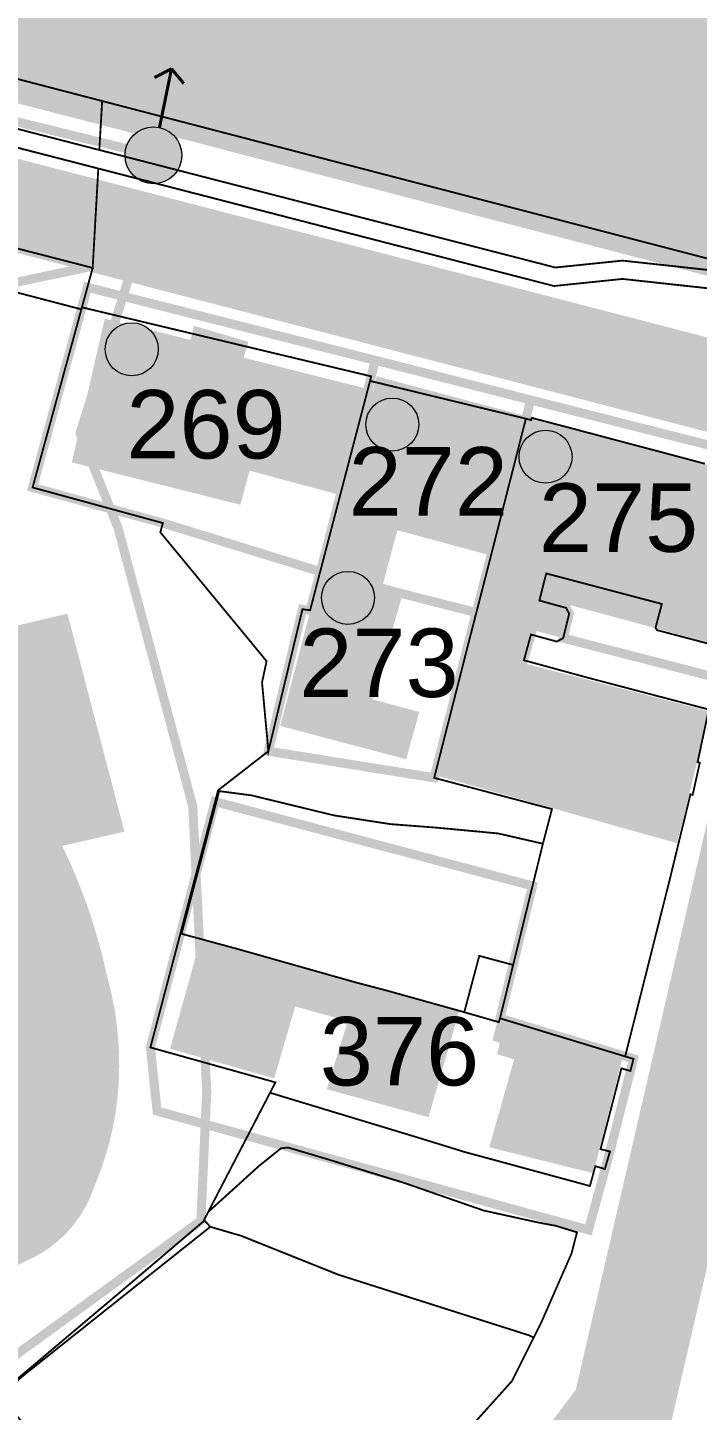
# Model space of a CAD drawing. Header units: millimetres. Extents: x 21689 to 31331, y 37531 to 43751.
# Drawn here: x 25753.2 to 25826.6, y 42416.8 to 42568.4 of the extents above; entities that cross this region are included whole.
import ezdxf

# ---------------------------------------------------------------- set-up
doc = ezdxf.new("R2010")
doc.units = ezdxf.units.MM
doc.linetypes.add('g5_084', pattern=[0.4, 0.2, -0.2])
doc.layers.add('0.1 ОКН', color=1, linetype='Continuous', lineweight=9, transparency=0.4)
doc.layers.add('00 Дороги', color=252, linetype='Continuous', lineweight=9, transparency=0.2)
for name, color, linetype, lineweight in [('0.15 - Видовые раскрытия', 22, 'Continuous', 9), ('00 границы ОКН', 1, 'Continuous', 40), ('00 номер ОКН', 7, 'Continuous', 15), ('00 Разраб границы', 5, 'g5_084', 50), ('CONTUR', 150, 'Continuous', 9)]:
    doc.layers.add(name, color=color, linetype=linetype, lineweight=lineweight)
doc.layers.add('00 Парки и скверы', color=7, linetype='Continuous', lineweight=9, true_color=0x00a945, transparency=0.5)
doc.layers.add('25. ценная историческая застройка сов пер', color=7, linetype='Continuous', lineweight=0, true_color=0x19df16)
doc.styles.get("Standard").update_dxf_attribs({"font": 'arial.ttf'})
doc.linetypes.add('474_2', pattern='A,1,-0.5,[222,geobl2.shx,S=0.1,R=0,X=0,Y=0],-0.5,3', length=5)

# ---------------------------------------------------------------- blocks, each defined once
blk = doc.blocks.new('участки все')
at = {"layer": 'CONTUR', "const_width": 0.2}
for points in [[(2955.285921220002, 4895.87954075), (2931.675092470003, 4898.45107102998), (2924.16316199, 4897.67608048), (2835.283182399999, 4920.587134689995), (2822.490420370003, 4913.882947519982), (2644.161710110002, 4715.52151893), (2550.021326910002, 4584.27161584), (2546.830171450001, 4563.950279499979), (2549.00315425, 4552.386900379999), (2557.49452231, 4530.91669157998), (2561.641912950003, 4520.29309349), (2579.64324071, 4462.236942269999)], [(2574.075201240001, 4473.472295149993), (2559.704693500003, 4519.822748089995), (2555.557302830002, 4530.446346239994), (2547.07577938, 4551.906404309979), (2544.80940102, 4563.90121751), (2548.063556199999, 4585.071597509981), (2642.549833470002, 4716.706208809999), (2821.456988910002, 4915.618785929997), (2835.035545140003, 4922.700944959979), (2924.314209730001, 4899.703785199999), (2931.675867919999, 4900.461076399995), (2953.78917855, 4898.05247605998)], [(2713.00059901, 4800.968331549993), (2752.867540720003, 4843.198315669993), (2752.96333735, 4843.576852349994), (2753.118508150001, 4843.914479579995), (2753.261691210002, 4844.122289189996), (2753.475317730001, 4844.359020489996), (2753.61742925, 4844.496845869995), (2753.920729330002, 4844.712203999996), (2792.024911570003, 4888.069179039994), (2791.798024980002, 4888.272654739994), (2800.633173580001, 4897.747463429994), (2805.025064680001, 4902.440260459996), (2820.330315470001, 4917.796055909996), (2824.750152000001, 4921.048411839998), (2831.2293708, 4924.259235749996), (2837.273270940001, 4925.816710219995), (2845.030755100001, 4925.647932419997), (2874.613225249999, 4917.954922479999), (2874.301074030001, 4912.589655069998), (2835.035545140003, 4922.700944959994), (2821.456988910002, 4915.618785929997), (2642.549833470002, 4716.706208809999)], [(2644.161710110002, 4715.52151893), (2822.490420370003, 4913.882947519996), (2835.283182400002, 4920.587134689995), (2874.189864100001, 4910.551340039994), (2873.57311044, 4899.660688219999), (2858.641907010002, 4903.509335459996), (2852.592870470002, 4904.881965109998), (2846.10122534, 4905.431364409997), (2841.065777650001, 4905.078459729993), (2839.128865250001, 4904.628112089995), (2833.456613300001, 4902.524942129996), (2828.134330010002, 4899.76640791), (2823.25230127, 4896.371127179998), (2813.932362970001, 4886.583738909998), (2802.294104830002, 4873.641818009994), (2791.969589060001, 4862.24979545), (2779.81379222, 4848.815792719994), (2778.634459880002, 4847.553838149994), (2773.022786609999, 4841.569704649999), (2697.399618570002, 4757.806800229999)], [(2940.724986410001, 4878.192333709994), (2935.22735764, 4879.656520859993), (2931.25341329, 4880.707375239996), (2925.745786660002, 4882.171715529999), (2921.72185351, 4883.223335349998), (2921.65819319, 4882.984308009996), (2921.08046723, 4883.133154899995), (2903.993733080002, 4887.274807149995), (2904.121359880002, 4887.772857349999), (2872.39692508, 4895.338659219997), (2873.57311044, 4899.660688219999), (2874.189864100001, 4910.551340039994), (2874.189864100001, 4910.551340039994), (2924.16316199, 4897.67608048), (2931.675092470003, 4898.451071029995), (2950.054452460001, 4896.439645169994)], [(2857.213941030001, 4899.071160319996), (2872.333570900002, 4895.119627329979), (2866.984525120002, 4875.591356479999), (2881.274954460001, 4871.69252087998), (2880.98955459, 4870.686881899979), (2892.643333080003, 4856.558327759994), (2892.14746384, 4854.215899699993), (2892.84216729, 4846.685197779982), (2887.32650286, 4842.399610839995), (2879.904874740001, 4814.212997909999), (2893.616353550002, 4810.383029539997), (2885.692658980002, 4795.12421586), (2877.495954350001, 4788.15965378999), (2863.089656190001, 4776.000119979995)], [(2942.736471120003, 4858.041363529999), (2935.47567123, 4859.952550169997), (2935.299538810003, 4860.205249099999), (2935.989651290001, 4862.824705189996), (2923.31074502, 4866.168861099999), (2922.56528608, 4863.20024934), (2925.48299067, 4862.395569349996), (2925.83341861, 4861.770198569982), (2925.172227800002, 4859.080298969995), (2924.47641359, 4858.700949339996), (2921.638231699999, 4859.474411459982), (2920.865075740003, 4856.656225029983), (2927.63675193, 4854.802527869979), (2941.142562250003, 4851.255709899982), (2939.91403521, 4845.474470449983), (2940.153062550002, 4845.41081016), (2939.369191360001, 4841.892781909999), (2939.13016402, 4841.956442199997), (2937.742897849999, 4836.25763385), (2936.889042549999, 4832.74067711), (2931.970209800002, 4813.225821909997), (2918.244094540001, 4817.406017149995), (2919.68364535, 4823.2540266), (2922.947158180003, 4836.544173379982), (2923.818100570003, 4839.870866989979), (2923.945268070001, 4840.33892396), (2911.027640020002, 4843.76673500998), (2914.708973300003, 4858.220494699999), (2917.36730292, 4868.55988198), (2921.08046723, 4883.133154899981), (2921.08046723, 4883.133154899981), (2921.65819319, 4882.984308009996), (2921.72185351, 4883.223335349998), (2925.745786660002, 4882.171715529999), (2931.25341329, 4880.707375239996), (2935.22735764, 4879.656520859979), (2940.724986410001, 4878.19233370998)]]:
    blk.add_lwpolyline(points, dxfattribs=at)
for points in [[(2982.27589773, 5012.117276139979), (2982.863008970002, 5011.928285039998), (2983.71383543, 5002.185175339997), (2955.285921220002, 4895.87954075), (2931.675092470003, 4898.45107102998), (2924.16316199, 4897.67608048), (2835.283182399999, 4920.587134689995), (2822.490420370003, 4913.882947519982), (2644.161710110002, 4715.52151893), (2550.021326910002, 4584.27161584), (2546.830171450001, 4563.950279499979), (2545.31810171, 4561.203403429994), (2544.80940102, 4563.90121751), (2548.063556199999, 4585.071597509981), (2642.549833470002, 4716.706208809999), (2821.456988910002, 4915.618785929997), (2835.035545140003, 4922.700944959979), (2924.314209730001, 4899.703785199999), (2931.675867919999, 4900.461076399995), (2953.78917855, 4898.05247605998), (2981.686284130003, 5002.346221339998), (2981.129245400003, 5007.76479620998), (2982.27589773, 5012.117276139979)], [(2816.298911760001, 4953.628099409994), (2874.15884235, 4996.04256116), (2889.415377429999, 4991.888926559979), (2891.368658769999, 4991.449015339997), (2907.861086290002, 4987.026455579995), (2923.252489350001, 4983.190759389996), (2943.352358460001, 4977.292952949996), (2951.630324920003, 4975.19618839), (2961.808215749999, 4972.440327959979), (2963.054718710002, 4972.211240409983), (2963.671976310001, 4972.031787859982), (2963.704112650001, 4972.171296989996), (2969.797165830001, 4970.407989359999), (2952.77113311, 4906.01813136998), (2941.407803820002, 4900.582070479999), (2845.030755100001, 4925.647932419997), (2845.84370198, 4929.105515659983), (2824.172807199997, 4945.387467179979), (2816.298911760001, 4953.628099409994)], [(2874.613225249999, 4917.954922479999), (2941.407803820002, 4900.582070479999), (2952.77113311, 4906.018131369994), (2950.614489120002, 4898.401087109996), (2931.675867919999, 4900.461076399995), (2924.314209730001, 4899.703785199999), (2874.301074030001, 4912.589655069998), (2874.613225249999, 4917.954922479999)], [(2782.190728410002, 4832.939257299979), (2840.691946210001, 4897.644118019998), (2841.914943380001, 4899.14540578999), (2843.56493506, 4900.450154049999), (2845.465224179999, 4901.121064389998), (2848.57850263, 4901.333398449984), (2872.333570900002, 4895.119627329979), (2873.57311044, 4899.660688219999), (2858.641907010002, 4903.509335459996), (2852.592870470002, 4904.881965109998), (2846.10122534, 4905.431364409997), (2841.065777650001, 4905.078459729979), (2839.128865250001, 4904.628112090002), (2833.456613300001, 4902.524942129981), (2828.134330010002, 4899.76640791), (2823.25230127, 4896.371127179998), (2813.932362970001, 4886.583738909998), (2802.294104830002, 4873.641818009994), (2791.969589060001, 4862.24979545), (2779.81379222, 4848.815792719979), (2778.634459880002, 4847.553838149979), (2773.022786609999, 4841.569704649999), (2782.190728410002, 4832.939257299979)], [(2872.333570900002, 4895.119627329979), (2872.39692508, 4895.338659219997), (2904.121359880002, 4887.772857349999), (2897.418763000001, 4862.135259379982), (2896.580483370002, 4862.248095279981), (2892.84216729, 4846.685197779982), (2892.14746384, 4854.215899699993), (2892.643333080003, 4856.558327759994), (2880.98955459, 4870.686881899979), (2881.274954460001, 4871.69252087998), (2866.984525120002, 4875.591356479999), (2872.333570900002, 4895.119627329979)], [(2883.315646130002, 4826.670884219995), (2886.956576600001, 4840.445257799998), (2887.44509809, 4842.307794239983), (2890.938185090003, 4841.854307719994), (2900.05443298, 4839.644709929998), (2906.239868870001, 4838.689996649999), (2911.313976699999, 4838.302303789991), (2918.03434428, 4837.669402989995), (2922.947158180003, 4836.544173379982), (2919.68364535, 4823.2540266), (2915.968876630002, 4824.250911749979), (2914.324319430001, 4818.076038269995), (2905.910209879999, 4820.424886289991), (2902.31464855, 4821.369945829996), (2889.420382780001, 4825.017400619981), (2883.435159820001, 4826.639054069994), (2883.315646130002, 4826.670884219995)], [(2883.19613244, 4826.702714359999), (2889.420382780001, 4825.017400619981), (2902.31464855, 4821.369945829996), (2905.910209879999, 4820.424886289991), (2914.324319430001, 4818.076038269995), (2918.1076947, 4816.98810196), (2918.244094540001, 4817.406017149995), (2931.970209800002, 4813.225821909997), (2932.886175160002, 4812.96179538998), (2932.545888340002, 4811.636994139997), (2931.560091859999, 4811.912089929996), (2929.274646150003, 4803.06700631998), (2930.300586680001, 4802.801295990001), (2929.741315859999, 4800.889842529999), (2928.695992140001, 4801.195849979995), (2928.483944330001, 4800.40908986998), (2928.102748130001, 4799.024914439979), (2927.993232190001, 4799.05659149), (2914.210392610003, 4802.797650979999), (2912.68762642, 4803.270969949997), (2909.65193869, 4804.207457079996), (2907.054008560001, 4804.997240499993), (2893.028878500001, 4809.242014419979), (2893.616353550002, 4810.383029539997), (2879.904874740001, 4814.212997909999), (2883.19613244, 4826.702714359999)], [(2894.99702739, 4803.241828319995), (2899.088496000004, 4802.02917384998), (2899.576242340001, 4801.881704749998), (2907.62829035, 4799.398399409984), (2912.999823870003, 4797.53614051998), (2916.421596650001, 4796.343739949982), (2919.10257019, 4795.752686849999), (2922.54107598, 4795.000033899982), (2924.355919720001, 4794.662244179999), (2926.684982250001, 4793.946578089999), (2926.078985190001, 4791.59583624998), (2925.903053640002, 4791.20852658998), (2922.81519619, 4784.165743809979), (2921.928143010002, 4782.399310159999), (2921.422085030001, 4782.657060539997), (2900.533567040002, 4789.296938439998), (2889.898589930002, 4793.549805799979), (2886.473908470001, 4794.552249299995), (2885.79523869, 4795.292646739996), (2886.24891617, 4796.185708309997), (2886.48207885, 4796.392140179996), (2891.846504180001, 4801.250048329995), (2894.225670430002, 4803.153637709998), (2894.99702739, 4803.241828319995)], [(2863.430651000002, 4776.064899639998), (2865.883016070002, 4778.177370409998), (2881.290772340002, 4790.431571709996), (2886.473908470001, 4794.552249299995), (2889.898589930002, 4793.549805799979), (2900.533567040002, 4789.296938439998), (2921.422085030001, 4782.657060539997), (2921.928143010002, 4782.399310159999), (2919.555339390001, 4777.645598869996), (2904.986917419999, 4761.428513239982), (2900.566518760003, 4757.486158869993), (2887.420349340002, 4745.987336939979), (2878.91966403, 4756.397579209995), (2874.178723880003, 4762.870222989979), (2867.318271550001, 4771.33533573), (2863.430651000002, 4776.064899639998)]]:
    blk.add_lwpolyline(points, close=True, dxfattribs=at)
blk = doc.blocks.new('трасса вид раскр')
at = {"layer": '0.15 - Видовые раскрытия', "transparency": 33554687}
h = blk.add_hatch(color=256, dxfattribs=at)
h.dxf.hatch_style = 1
h.paths.add_polyline_path([(-2.77140992528075, -1.425612994971743, 1), (2.771409925364424, 1.42561299490626, 1)])
at = {"layer": '0.15 - Видовые раскрытия', "lineweight": 40}
for p, q in [((1.417292102341889, -2.775690191636386), (4.422765248844371, -8.61836849082465)), ((4.422765248844371, -8.61836849082465), (5.300357803174848, -6.70244308567635)), ((4.422765248844371, -8.61836849082465), (2.353760143574618, -8.218172634020448))]:
    blk.add_line(p, q, dxfattribs=at)
at = {"layer": '0.15 - Видовые раскрытия'}
blk.add_circle((0, 0), 3.116582324510425, dxfattribs=at)

msp = doc.modelspace()

# ---------------------------------------------------------------- hatches: boundary and pattern name
at = {"layer": '0.1 ОКН', "transparency": 33554585}
h = msp.add_hatch(color=1, dxfattribs=at)
h.dxf.hatch_style = 1
h.paths.add_polyline_path([(25771.04100898661, 42534.12485909457), (25761.63988060491, 42536.45894072569), (25758.02574001764, 42520.70322024633), (25776.51612418308, 42516.05496532876), (25777.52483758027, 42519.7978094529), (25787.48162000045, 42517.11441161772), (25790.50808939093, 42528.74534219532), (25776.88779009523, 42532.17828259086), (25777.398078552, 42533.92596924135), (25771.42021053388, 42535.67365589183)])
at = {"layer": '0.1 ОКН', "transparency": 33554687}
h = msp.add_hatch(color=2, dxfattribs=at)
h.dxf.hatch_style = 1
edge = h.paths.add_edge_path()
edge.add_arc((25764.60090674116, 42533.09877220017), 2.906288479469367, 0, 360)
at = {"layer": '0.1 ОКН', "transparency": 33554585}
h = msp.add_hatch(color=1, dxfattribs=at)
h.dxf.hatch_style = 1
edge = h.paths.add_edge_path()
edge.add_line((25785.29918651, 42508.72716921), (25790.50808939093, 42528.74534219532))
edge.add_line((25790.50808939093, 42528.74534219532), (25791.06104117151, 42528.60597297419))
edge.add_line((25791.06104117151, 42528.60597297419), (25791.47308414949, 42530.14001735346))
edge.add_line((25791.47308414949, 42530.14001735346), (25807.89502001465, 42525.75861028245))
edge.add_line((25807.89502001465, 42525.75861028245), (25830.28919789023, 42519.72327819471))
edge.add_arc((25829.12872268754, 42516.08816115469), 3.815858827409252, -20.763614508058197, 72.29483080080502, ccw=False)
edge.add_line((25832.6967452899, 42514.73538870533), (25828.9080587242, 42500.67741813575))
edge.add_line((25828.9080587242, 42500.67741813575), (25809.40484137851, 42505.93362330276))
edge.add_line((25809.40484137851, 42505.93362330276), (25810.11881361447, 42508.84294676041))
edge.add_line((25810.11881361447, 42508.84294676041), (25803.9960256623, 42510.49306576901))
edge.add_line((25803.9960256623, 42510.49306576901), (25793.73933591709, 42513.25728998287))
edge.add_line((25793.73933591709, 42513.25728998287), (25792.03082627688, 42506.91784283589))
edge.add_line((25792.03082627688, 42506.91784283589), (25794.32174053975, 42506.30043109442))
edge.add_line((25794.32174053975, 42506.30043109442), (25790.9889277886, 42494.73394025113))
edge.add_line((25790.9889277886, 42494.73394025113), (25796.1351686424, 42493.3510707187))
edge.add_line((25796.1351686424, 42493.3510707187), (25794.70319316946, 42488.15817360039))
edge.add_line((25794.70319316946, 42488.15817360039), (25780.89021484786, 42491.81270768553))
edge.add_line((25780.89021484786, 42491.81270768553), (25785.29918651, 42508.72716921))
at = {"layer": '0.1 ОКН', "transparency": 33554687}
h = msp.add_hatch(color=2, dxfattribs=at)
h.dxf.hatch_style = 1
edge = h.paths.add_edge_path()
edge.add_arc((25793.17991934215, 42524.85012206501), 2.906288479469367, 0, 360)
h = msp.add_hatch(color=2, dxfattribs=at)
h.dxf.hatch_style = 1
edge = h.paths.add_edge_path()
edge.add_arc((25809.98521224517, 42521.32683451351), 2.906288479469367, 0, 360)
h = msp.add_hatch(color=2, dxfattribs=at)
h.dxf.hatch_style = 1
edge = h.paths.add_edge_path()
edge.add_arc((25788.31573105712, 42505.8491186944), 2.906288479469367, 0, 360)
at = {"layer": '0.1 ОКН', "transparency": 33554585}
h = msp.add_hatch(color=1, dxfattribs=at)
h.dxf.hatch_style = 1
edge = h.paths.add_edge_path()
edge.add_line((25757.54889672491, 42504.12646056568), (25699.48292802431, 42490.24502284965))
edge.add_line((25699.48292802431, 42490.24502284965), (25702.67973249865, 42475.49851247785))
edge.add_line((25702.67973249865, 42475.49851247785), (25699.02624550805, 42475.13327083713))
edge.add_line((25699.02624550805, 42475.13327083713), (25698.47821037221, 42465.27183287509))
edge.add_line((25698.47821037221, 42465.27183287509), (25722.73885345168, 42470.33504578169))
edge.add_line((25722.73885345168, 42470.33504578169), (25722.85440879633, 42466.80365976636))
edge.add_line((25722.85440879633, 42466.80365976636), (25724.30022329, 42460.50083803))
edge.add_line((25724.30022329, 42460.50083803), (25728.47861036, 42448.6367587))
edge.add_line((25728.47861036, 42448.6367587), (25732.20691752, 42441.3396108))
edge.add_line((25732.20691752, 42441.3396108), (25739.2424327516, 42433.99312913897))
edge.add_arc((25746.78872325361, 42444.5451195976), 12.97270222351, 234.4294213575257, 298.8537594584142)
edge.add_arc((25747.7378216644, 42445.52727607742), 13.43845343061042, 293.2800049762785, 341.8545806083837)
edge.add_arc((25725.13994973768, 42456.00725645956), 38.28788884018552, 337.4789825191916, 348.529580710816)
edge.add_arc((25727.35759717863, 42454.72566522021), 35.86893356751565, 349.831527467462, 375.7497237267094)
edge.add_arc((25700.73189967728, 42451.29370939612), 62.54977536311974, 12.15291174418746, 25.94600451341439)
edge.add_line((25756.9770809995, 42478.66073290996), (25763.80226166967, 42480.22568887648))
edge.add_line((25763.80226166967, 42480.22568887648), (25757.54889672491, 42504.12646056568))
h = msp.add_hatch(color=1, dxfattribs=at)
h.dxf.hatch_style = 1
h.paths.add_polyline_path([(25799.31976833557, 42456.39936317134), (25800.52428085515, 42460.7048207156), (25772.16666392283, 42468.48662891694), (25768.80993405445, 42456.42961190191), (25780.22590195154, 42453.17678838249), (25782.52748381428, 42461.063340843), (25788.28928992642, 42459.45981417709), (25785.99659437467, 42451.99507025983), (25797.14871296849, 42448.92033281948)])
h.paths.add_polyline_path([(25804.72847783162, 42459.54514968411), (25804.17009238591, 42457.31161512128), (25804.95869606959, 42457.07213061715), (25804.6562847077, 42455.83690181273), (25806.55341132895, 42455.26831513369), (25806.30214904894, 42454.4467853854), (25803.81427560227, 42445.62778647831), (25815.23249602642, 42442.78487887602), (25818.50193451294, 42455.74592742924)])
at = {"layer": '00 Парки и скверы'}
h = msp.add_hatch(color=256, dxfattribs=at)
h.dxf.hatch_style = 1
h.paths.add_polyline_path([(25700.85890264324, 42731.39489051931), (25666.97525131, 42786.76080684998), (25654.6589787237, 42814.35471176337), (25635.42678836351, 42815.73245427646), (25539.70105026807, 42949.84128960661), (25525.77107103942, 42939.3943160008), (25553.68059095363, 42902.10139593799), (25531.2185837978, 42884.72812078952), (25603.90452681394, 42820.69595288589), (25619.20833768252, 42795.95246391484), (25635.29480586306, 42780.3591050027), (25660.0873734329, 42747.98094835957), (25664.9984068486, 42728.99445665626), (25677.80978900161, 42680.74132948018), (25678.3370843004, 42648.86547846957), (25675.44987086207, 42616.70751298534), (25665.88703457137, 42592.68007164099), (25630.31664781048, 42548.98143371432), (25602.53577013088, 42537.36437819686), (25484.38401825047, 42400.00648199347), (25455.9000175577, 42368.11407297042), (25448.16911325546, 42354.03527937165), (25436.67354029534, 42343.42774559653), (25412.810979723, 42327.11108402431), (25424.59814329084, 42316.75216495551), (25429.11224065609, 42321.87765248308), (25459.9181658956, 42294.33379779174), (25475.1079397999, 42315.75549923466), (25497.97256662569, 42338.28721253708), (25508.51867876739, 42348.60628121553), (25526.6466964647, 42373.73547606436), (25530.45674068129, 42385.75203666291), (25547.86455887346, 42407.69298487694), (25545.14133427496, 42409.83302811696), (25558.72526687, 42425.00561416), (25597.98528501, 42462.86485702), (25611.3938212688, 42480.46587225218), (25617.70743009585, 42478.79628996245), (25626.7500326363, 42490.05146851156), (25625.36107198903, 42494.39302335073), (25666.3737519949, 42542.07381644665), (25700.50627278, 42575.20616357), (25724.0216424113, 42568.17537938435), (25828.58179867293, 42540.93249331025), (25840.78786119647, 42546.56981008451), (25869.46862533888, 42659.71740905824), (25715.89461396369, 42698.64184454123)])
at = {"layer": '25. ценная историческая застройка сов пер', "lineweight": 30, "true_color": 0x19df16, "transparency": 33554585}
h = msp.add_hatch(color=92, dxfattribs=at)
h.dxf.hatch_style = 1
h.paths.add_polyline_path([(25797.7022567257, 42486.46109092967), (25824.41079459907, 42478.95391378223), (25827.97853072375, 42493.41000606905), (25807.97161614801, 42498.5919442352), (25809.01673835626, 42502.20758920678), (25811.91783506, 42501.43954726), (25812.68634425379, 42505.04924345594), (25809.33948482379, 42505.95123718946), (25810.11881361447, 42508.84294676041), (25803.9960256623, 42510.49306576901)])
h = msp.add_hatch(color=92, dxfattribs=at)
h.dxf.hatch_style = 1
h.paths.add_polyline_path([(25797.7022567257, 42486.46109092967), (25824.41079459907, 42478.95391378223), (25827.97853072375, 42493.41000606905), (25807.97161614801, 42498.5919442352), (25809.01673835626, 42502.20758920678), (25811.91783506, 42501.43954726), (25812.68634425379, 42505.04924345594), (25809.33948482379, 42505.95123718946), (25810.11881361447, 42508.84294676041), (25803.9960256623, 42510.49306576901)])

# ---------------------------------------------------------------- linework, layer by layer
at = {"layer": '0.1 ОКН', "color": 7, "transparency": 33554687}
for centre in [(25764.60090674116, 42533.09877220017), (25793.17991934215, 42524.85012206501), (25809.98521224517, 42521.32683451351), (25788.31573105712, 42505.8491186944)]:
    msp.add_circle(centre, 2.906288479469367, dxfattribs=at)
at = {"layer": '0.15 - Видовые раскрытия', "linetype": '474_2', "const_width": 1}
msp.add_lwpolyline([(25435.85515033652, 42194.8236104525), (25434.64136668274, 42223.39140146421), (25530.70517901147, 42358.47291630616), (25708.57568653979, 42555.10519041526), (25719.22967863899, 42563.53475452796), (25729.47561408545, 42563.5745306796), (25766.9834251114, 42554.36380506034)], dxfattribs=at)
msp.add_lwpolyline([(25435.85515033652, 42194.8236104525), (25434.64136668274, 42223.39140146421), (25530.70517901147, 42358.47291630616), (25708.57568653979, 42555.10519041526), (25719.22967863899, 42563.53475452796), (25729.47561408545, 42563.5745306796), (25766.9834251114, 42554.36380506034)], dxfattribs=at)
msp.add_lwpolyline([(25435.85515033652, 42194.8236104525), (25434.64136668274, 42223.39140146421), (25530.70517901147, 42358.47291630616), (25708.57568653979, 42555.10519041526), (25719.22967863899, 42563.53475452796), (25729.47561408545, 42563.5745306796), (25766.9834251114, 42554.36380506034)], dxfattribs=at)
at = {"layer": '00 границы ОКН', "const_width": 1, "flags": 128}
for points in [[(25684.57793151, 42486.49925454), (25699.2520977, 42501.78471438), (25716.35155499, 42521.33307685), (25709.69415851, 42527.38506231), (25714.72539791, 42532.6880755), (25735.99966178, 42538.83239697), (25736.3241719, 42537.16741368), (25764.99661177, 42543.18845903), (25758.93140207, 42523.91115601), (25763.10214289, 42513.50720676), (25771.29514101, 42483.00149801), (25772.82617136, 42451.71778463), (25772.18966435, 42437.57740737), (25750.73136948, 42422.02581646), (25744.83967478, 42429.7560908), (25740.81641031, 42432.15771142), (25732.20691752, 42441.3396108), (25728.47861036, 42448.6367587), (25724.30022329, 42460.50083803), (25723.15882565, 42466.28836493), (25699.76218929, 42461.29654495), (25684.57793151, 42486.49925454)], [(25753.73013237, 42517.95060497), (25759.07933124, 42537.48887357), (25759.13268767, 42537.70805853), (25759.74623394, 42539.89868357), (25791.2939716, 42531.89558308), (25790.87696488, 42530.13195266), (25790.73934034, 42529.63405554), (25785.29918651, 42508.72716921), (25768.02056171, 42514.05176937), (25753.73013237, 42517.95060497)], [(25785.29918651, 42508.72716921), (25790.73934034, 42529.63405554), (25790.87696488, 42530.13195266), (25791.2939716, 42531.89558308), (25808.35749559, 42527.5442843), (25807.82607449, 42525.49240329), (25804.10291243, 42510.91928345), (25803.90055607, 42510.11237479), (25802.39056115, 42504.23544377), (25794.32208671, 42506.29899824), (25785.29918651, 42508.72716921)], [(25803.90055607, 42510.11237479), (25804.10291243, 42510.91928345), (25807.82607449, 42525.49240329), (25808.35749559, 42527.5442843), (25836.47855884, 42520.4136592), (25830.31554507, 42496.70781905), (25811.91783506, 42501.43954726), (25812.57902586, 42504.12944686), (25812.23859567, 42504.75466457), (25809.31089334, 42505.55949773), (25810.05635228, 42508.5281095), (25803.90055607, 42510.11237479)], [(25779.59777228, 42489.0442931), (25783.32609062, 42504.60734367), (25784.15421943, 42504.4846631), (25785.29918651, 42508.72716921), (25794.32208671, 42506.29899824), (25802.39056115, 42504.23544377), (25801.44458282, 42500.57989617), (25797.7634026, 42486.13613422), (25779.59777228, 42489.0442931)]]:
    msp.add_lwpolyline(points, close=True, dxfattribs=at)
at = {"layer": '00 Дороги', "lineweight": 9}
for points in [[(25838.30308746263, 42526.50347488723, 10, 10, 0), (25730.32053785026, 42554.45557647777, 10, 10, 0.208174647935518), (25711.51990410022, 42547.85196016842, 10, 10, 0), (25658.08381552657, 42488.68309890209, 10, 10, 0), (25537.15382960078, 42355.44255014383, 10, 10, 0), (25506.86905847245, 42311.29963082416, 10, 10, 0), (25473.47191023722, 42264.8250505013, 10, 10, 0), (25461.3920632499, 42248.91647470792, 10, 10, 0), (25449.88340803683, 42229.81795003574, 10, 10, 0), (25445.43812564953, 42221.65426731488, 10, 10, 0), (25443.57739751881, 42213.08623171203, 10, 10, 0), (25443.74878818297, 42201.28953894795, 10, 10, 0), (25448.61456595853, 42181.71114350119, 10, 10, 0), (25461.66862015832, 42144.29080599057, 10, 10, 0), (25487.88634650772, 42075.30288218291, 0, 0, 0)], [(25838.3037737164, 42526.46766199804, 10, 10, 0), (25730.32053785026, 42554.45557647777, 10, 10, 0.02686621341372129), (25727.63985227283, 42554.5064731489, 10, 10, 0.02686621341372129)]]:
    msp.add_lwpolyline(points, format="xyseb", dxfattribs=at)
at = {"layer": '00 Дороги', "lineweight": 9, "const_width": 11}
msp.add_lwpolyline([(25842.37541331579, 42520.30264687586), (25818.39859522239, 42416.68646492266), (25811.01891329617, 42406.89077442418), (25728.72461405129, 42338.78650642362), (25674.46971885895, 42300.5042426342), (25641.71354573336, 42278.13885517999), (25597.50059392303, 42240.8726096023), (25521.84263172084, 42133.91616054932), (25497.47475148051, 42101.38539081325), (25491.02867722548, 42093.1232631677), (25487.02733107088, 42091.54646699218)], dxfattribs=at)
msp.add_lwpolyline([(25842.37541331579, 42520.30264687586), (25818.39859522239, 42416.68646492266), (25811.01891329617, 42406.89077442418), (25728.72461405129, 42338.78650642362), (25674.46971885895, 42300.5042426342), (25641.71354573336, 42278.13885517999), (25597.50059392303, 42240.8726096023), (25521.84263172084, 42133.91616054932), (25497.47475148051, 42101.38539081325), (25491.02867722548, 42093.1232631677), (25487.02733107088, 42091.54646699218)], dxfattribs=at)
at = {"layer": '00 Разраб границы', "ltscale": 5, "const_width": 1}
for points in [[(25753.73013237, 42517.95060497), (25768.02057986, 42514.05124978998), (25785.29918651, 42508.72716921), (25784.15421943, 42504.4846631), (25783.32609062, 42504.60734367), (25779.59777228, 42489.0442931), (25797.77326542, 42486.12546391998), (25802.39056115, 42504.23544377), (25803.90055607, 42510.11237479), (25810.05637042, 42508.52759001), (25809.31091148, 42505.55897825), (25812.23859567, 42504.75466457), (25812.57902586, 42504.12944686), (25811.9178532, 42501.43902788), (25830.31554507, 42496.70781905), (25836.47855884, 42520.4136592), (25808.35749559, 42527.5442843), (25791.2939716, 42531.89558308), (25759.74623394, 42539.89868357), (25753.73028168145, 42517.95056423359)], [(25753.73013237, 42517.95060497), (25768.02057986, 42514.05124978998), (25785.29918651, 42508.72716921), (25784.15421943, 42504.4846631), (25783.32609062, 42504.60734367), (25779.59777228, 42489.0442931), (25797.77326542, 42486.12546391998), (25802.39056115, 42504.23544377), (25803.90055607, 42510.11237479), (25810.05637042, 42508.52759001), (25809.31091148, 42505.55897825), (25812.23859567, 42504.75466457), (25812.57902586, 42504.12944686), (25811.9178532, 42501.43902788), (25830.31554507, 42496.70781905), (25836.47855884, 42520.4136592), (25808.35749559, 42527.5442843), (25791.2939716, 42531.89558308), (25759.74623394, 42539.89868357), (25753.73028168145, 42517.95056423359)], [(25766.65050014, 42456.57172682), (25767.38552572593, 42449.59911203694), (25814.68710026014, 42436.57155603779), (25817.04621208, 42445.1600249), (25819.63180056, 42455.32052429998), (25804.98971994, 42459.76474606), (25808.55687598677, 42474.27709585719), (25773.74394106216, 42483.51191708308), (25769.94175784, 42469.06144327), (25766.65050014, 42456.57172682)], [(25766.65050014, 42456.57172682), (25767.38552572593, 42449.59911203694), (25814.68710026014, 42436.57155603779), (25817.04621208, 42445.1600249), (25819.63180056, 42455.32052429998), (25804.98971994, 42459.76474606), (25808.55687598677, 42474.27709585719), (25773.74394106216, 42483.51191708308), (25769.94175784, 42469.06144327), (25766.65050014, 42456.57172682)]]:
    msp.add_lwpolyline(points, dxfattribs=at)
at = {"layer": '25. ценная историческая застройка сов пер', "const_width": 1.5}
msp.add_lwpolyline([(25768.3505909213, 42556.63200369566), (25730.00761174932, 42566.51679450851), (25725.54024371134, 42567.07997714801), (25722.56588328288, 42566.90828155064), (25720.18129713418, 42566.50249906297), (25717.77114234863, 42565.60318215782), (25716.06378606175, 42564.72682440373), (25713.69436384679, 42563.26295934047), (25708.20261431, 42557.97751484), (25693.00675179683, 42542.6895125776), (25691.66662333716, 42544.02156417424), (25672.65920656818, 42522.97367529065), (25674.47005264972, 42521.35370232197), (25664.06543684007, 42509.72316395307), (25659.68379714875, 42505.2374004876), (25643.29479303805, 42486.06708311976), (25642.41630295065, 42486.5665904464), (25641.60426614853, 42486.74930634373), (25640.56959324476, 42486.18134357478), (25640.33656519157, 42485.38549747836), (25640.33656519157, 42484.78200888891), (25641.51297602804, 42483.83063242358), (25617.40554997727, 42457.02751081732)], dxfattribs=at)

# ---------------------------------------------------------------- block references
at = {"layer": '0.15 - Видовые раскрытия', "rotation": 140.9808726460727}
msp.add_blockref('трасса вид раскр', (25766.9834251114, 42554.36380506035), dxfattribs=at)
msp.add_blockref('трасса вид раскр', (25766.9834251114, 42554.36380506035), dxfattribs=at)
msp.add_blockref('трасса вид раскр', (25766.9834251114, 42554.36380506035), dxfattribs=at)
at = {"layer": 'CONTUR'}
msp.add_blockref('участки все', (22886.7456254, 37642.35872891), dxfattribs=at)

# ---------------------------------------------------------------- texts
at = {"layer": '00 номер ОКН', "color": 4, "char_height": 7.5, "attachment_point": 1}
for s, insert in [('{\\C7;269}', (25764.00822461189, 42528.62889595426)), ('{\\C7;272}', (25788.38568289766, 42522.37101587489)), ('{\\C7;275}', (25809.24962113396, 42518.39698309801)), ('{\\C7;273}', (25782.97917094195, 42502.48392383721)), ('{\\C7;376}', (25785.22367246126, 42459.90821461912))]:
    msp.add_mtext_dynamic_manual_height_columns(s, width=7.5, gutter_width=12.5, heights=[0], dxfattribs=dict(at, insert=insert))

doc.saveas('drawing.dxf')
